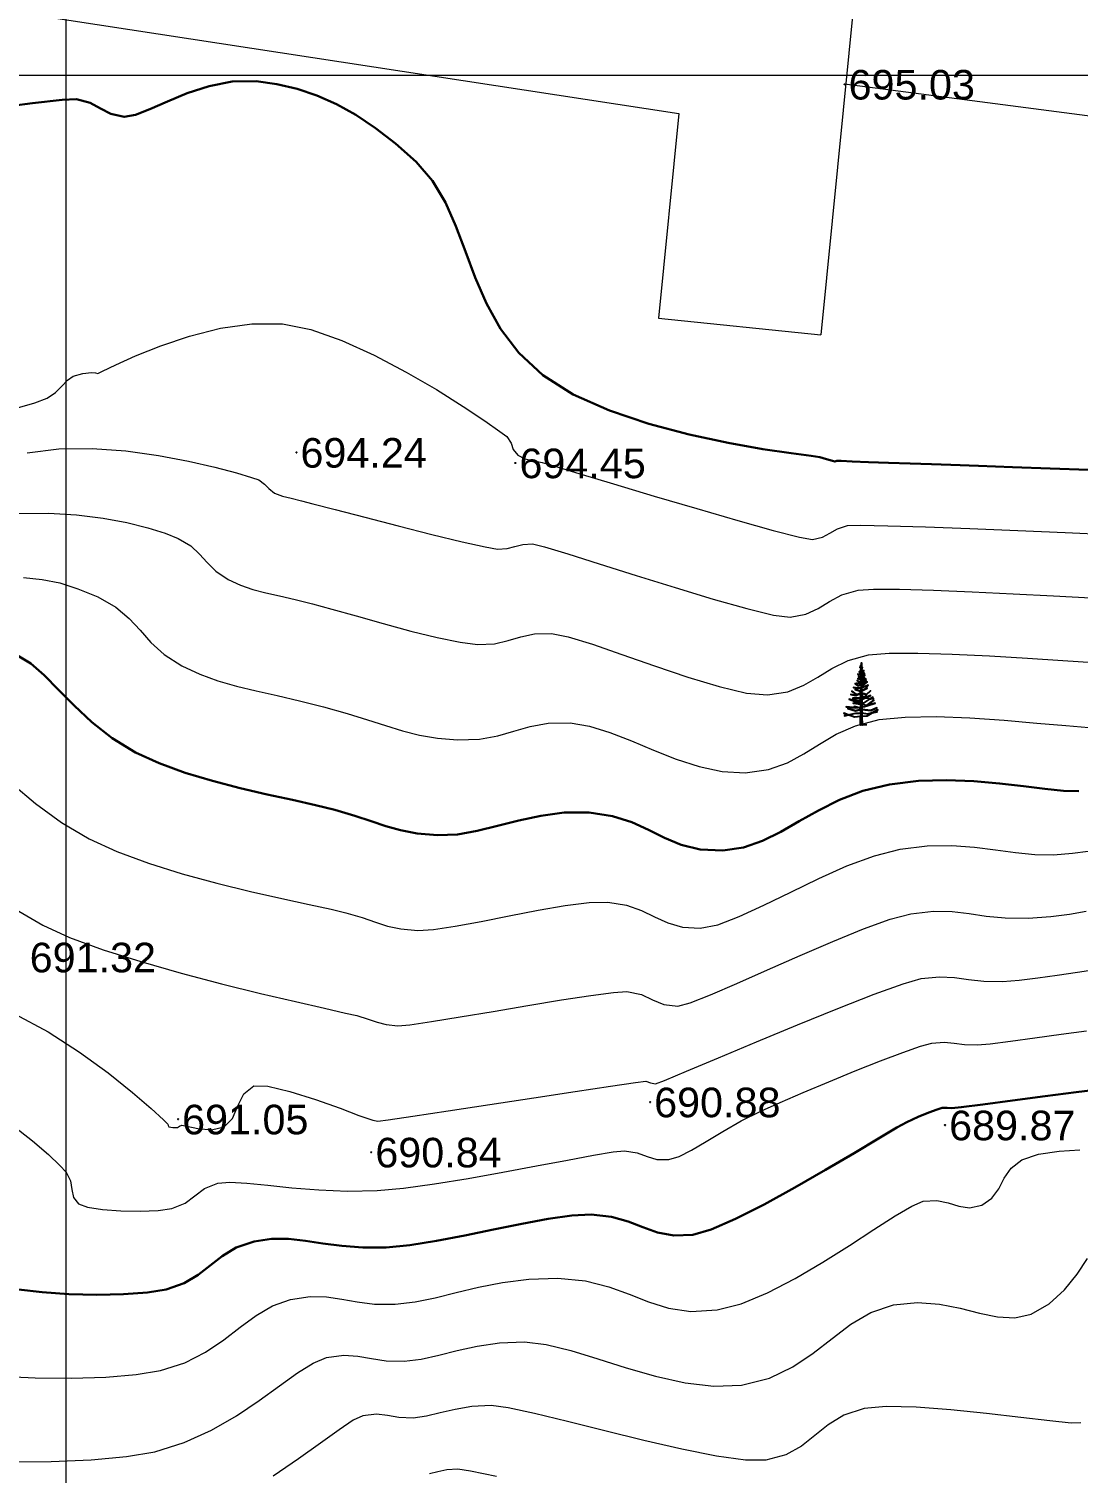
# Model space of a CAD drawing. Header units: feet. Extents: x 3381 to 683784, y 675186 to 4376258.
# Drawn here: x 678798.21 to 678833.69, y 4374876.47 to 4374925.3 of the extents above; entities that cross this region are included whole.
import ezdxf

# ---------------------------------------------------------------- set-up
doc = ezdxf.new("R2010")
doc.units = ezdxf.units.FT
doc.header["$MEASUREMENT"] = 0
doc.header["$PDMODE"] = 34
doc.header["$PDSIZE"] = 0.01
doc.layers.get('0').update_dxf_attribs({"linetype": 'CONTINUOUS'})
for name, color, linetype in [('0_Point_Height', 2, 'CONTINUOUS'), ('0_Point_Point', 7, 'CONTINUOUS'), ('Aqaclar', 3, 'CONTINUOUS')]:
    doc.layers.add(name, color=color, linetype=linetype)
for name, color, linetype, lineweight in [('ANA HORIZONTAL', 24, 'CONTINUOUS', 30), ('das tikili', 5, 'CONTINUOUS', 0), ('HORIZANTAL', 24, 'CONTINUOUS', 13), ('km setka', 170, 'CONTINUOUS', 15)]:
    doc.layers.add(name, color=color, linetype=linetype, lineweight=lineweight)
doc.styles.get("Standard").update_dxf_attribs({"font": 'arial.ttf', "height": 2})

msp = doc.modelspace()

# ---------------------------------------------------------------- linework, layer by layer
at = {"linetype": 'Continuous'}
for points, knots in [([(678800.015, 4375077.644), (678801.836, 4375074.174), (678808.142, 4375062.155), (678818.038, 4375044.174), (678832.033, 4375024.91), (678842.805, 4375004.712), (678853.768, 4374986.826), (678862.895, 4374969.423), (678876.31, 4374950.902), (678892.91, 4374936.613), (678904.445, 4374921.776), (678912.375, 4374911.293), (678923.693, 4374899.375), (678931.942, 4374888.683), (678936.386, 4374882.923)], [0, 0, 0, 0, 11.75951, 40.72321, 61.46233, 83.054979, 109.290717, 124.392744, 141.962718, 177.533008, 189.558821, 198.276488, 216.955448, 238.768866, 238.768866, 238.768866, 238.768866]), ([(678804.772, 4375057.114), (678800.832, 4375053.35), (678800.303, 4375053.3), (678798.715, 4375053.14), (678797.651, 4375053.024), (678794.7, 4375052.617), (678792.822, 4375052.263), (678790.044, 4375051.385), (678789.093, 4375051.014), (678787.602, 4375050.276), (678787.043, 4375049.96), (678785.882, 4375049.205), (678785.294, 4375048.758), (678784.179, 4375047.808), (678783.65, 4375047.305), (678782.407, 4375046.033), (678781.717, 4375045.247), (678780.607, 4375043.929), (678780.173, 4375043.399), (678779.316, 4375042.352), (678778.891, 4375041.832), (678777.625, 4375040.276), (678776.792, 4375039.248), (678774.313, 4375036.181), (678772.686, 4375034.158), (678769.777, 4375030.563), (678768.5, 4375028.992), (678766.465, 4375026.514), (678765.723, 4375025.616), (678764.29, 4375023.894), (678763.601, 4375023.072), (678762.373, 4375021.618), (678761.839, 4375020.989), (678760.47, 4375019.387), (678759.596, 4375018.382), (678758.165, 4375016.441), (678757.578, 4375015.531), (678756.812, 4375013.877), (678756.564, 4375013.174), (678756.33, 4375012.052), (678756.276, 4375011.658), (678756.228, 4375010.864), (678756.233, 4375010.469), (678756.352, 4375008.869), (678756.668, 4375007.696), (678757.38, 4375005.852), (678757.716, 4375005.145), (678758.442, 4375003.809), (678758.833, 4375003.177), (678760.121, 4375001.254), (678761.069, 4375000.061), (678762.533, 4374998.127), (678763.084, 4374997.376), (678764.085, 4374995.845), (678764.532, 4374995.068), (678765.202, 4374993.597), (678765.444, 4374992.91), (678765.789, 4374991.475), (678765.894, 4374990.733), (678765.972, 4374989.136), (678765.925, 4374988.282), (678765.661, 4374986.602), (678765.445, 4374985.771), (678764.649, 4374983.537), (678763.917, 4374982.185), (678762.445, 4374980.038), (678761.791, 4374979.209), (678760.4, 4374977.602), (678759.661, 4374976.819), (678758.159, 4374975.267), (678757.398, 4374974.498), (678756.075, 4374973.113), (678755.511, 4374972.505), (678754.416, 4374971.253), (678753.888, 4374970.613), (678752.348, 4374968.667), (678751.383, 4374967.33), (678749.684, 4374964.866), (678748.936, 4374963.745), (678747.466, 4374961.476), (678746.748, 4374960.329), (678744.647, 4374956.855), (678743.32, 4374954.492), (678740.925, 4374949.803), (678739.845, 4374947.482), (678738.182, 4374943.457), (678737.545, 4374941.774), (678736.387, 4374938.368), (678735.865, 4374936.651), (678734.851, 4374933.022), (678734.369, 4374931.11), (678733.586, 4374927.817), (678733.27, 4374926.44), (678732.657, 4374923.676), (678732.362, 4374922.288), (678731.937, 4374920.115), (678731.792, 4374919.34), (678731.553, 4374917.94), (678731.458, 4374917.321), (678731.218, 4374915.357), (678731.142, 4374914.013), (678731.145, 4374910.996), (678731.266, 4374909.324), (678731.706, 4374906.033), (678732.022, 4374904.414), (678732.662, 4374901.698), (678732.956, 4374900.59), (678733.521, 4374898.591), (678733.787, 4374897.699), (678734.28, 4374896.085), (678734.506, 4374895.354), (678735.001, 4374893.881), (678735.271, 4374893.141), (678735.726, 4374892.05), (678735.883, 4374891.697), (678736.386, 4374890.643), (678736.747, 4374889.982), (678737.428, 4374888.712), (678737.748, 4374888.103), (678738.146, 4374887.201), (678738.267, 4374886.897), (678738.454, 4374886.343), (678738.525, 4374886.096), (678738.648, 4374885.572), (678738.7, 4374885.298), (678738.834, 4374884.462), (678738.896, 4374883.871), (678736.711, 4374879.458)], [0, 0, 0, 0, 1.504182, 1.504182, 4.512547, 4.512547, 9.897023, 9.897023, 12.795834, 12.795834, 14.604059, 14.604059, 16.662244, 16.662244, 18.72043, 18.72043, 21.69221, 21.69221, 23.690537, 23.690537, 25.688865, 25.688865, 29.68552, 29.68552, 37.678831, 37.678831, 43.858623, 43.858623, 47.338723, 47.338723, 50.479181, 50.479181, 52.843093, 52.843093, 56.452422, 56.452422, 59.343353, 59.343353, 61.301717, 61.301717, 62.310714, 62.310714, 63.319712, 63.319712, 66.426739, 66.426739, 68.50177, 68.50177, 70.576802, 70.576802, 75.092259, 75.092259, 77.984383, 77.984383, 80.876507, 80.876507, 83.368148, 83.368148, 85.859789, 85.859789, 88.693846, 88.693846, 91.527902, 91.527902, 96.504404, 96.504404, 99.813748, 99.813748, 103.123092, 103.123092, 106.359907, 106.359907, 108.778682, 108.778682, 111.197456, 111.197456, 116.035005, 116.035005, 120.025858, 120.025858, 124.016711, 124.016711, 131.998417, 131.998417, 139.538843, 139.538843, 144.840516, 144.840516, 150.142189, 150.142189, 155.992549, 155.992549, 160.212599, 160.212599, 164.43265, 164.43265, 166.77754, 166.77754, 168.584028, 168.584028, 172.423705, 172.423705, 177.221179, 177.221179, 182.018653, 182.018653, 185.384546, 185.384546, 188.140377, 188.140377, 190.397291, 190.397291, 192.654204, 192.654204, 193.73589, 193.73589, 195.899262, 195.899262, 198.062634, 198.062634, 199.190084, 199.190084, 200.13488, 200.13488, 201.079676, 201.079676, 202.923933, 202.923933, 202.923933, 202.923933]), ([(678808.675, 4375050.644), (678801.113, 4375050.364), (678800.583, 4375050.313), (678799.006, 4375050.154), (678797.969, 4375050.04), (678795.168, 4375049.652), (678793.46, 4375049.321), (678791.043, 4375048.553), (678790.235, 4375048.234), (678788.985, 4375047.612), (678788.517, 4375047.344), (678787.368, 4375046.586), (678786.697, 4375046.04), (678785.387, 4375044.816), (678784.75, 4375044.139), (678783.486, 4375042.704), (678782.86, 4375041.945), (678780.713, 4375039.324), (678779.234, 4375037.498), (678776.306, 4375033.873), (678774.857, 4375032.072), (678770.47, 4375026.65), (678767.493, 4375023.008), (678763.774, 4375018.635), (678763.29, 4375018.072), (678762.348, 4375016.963), (678761.892, 4375016.413), (678760.905, 4375015.124), (678760.408, 4375014.389), (678759.721, 4375013.07), (678759.494, 4375012.484), (678759.306, 4375011.644), (678759.267, 4375011.383), (678759.231, 4375010.855), (678759.233, 4375010.579), (678759.317, 4375009.469), (678759.547, 4375008.567), (678760.098, 4375007.14), (678760.343, 4375006.612), (678760.881, 4375005.592), (678761.175, 4375005.097), (678762.258, 4375003.417), (678763.151, 4375002.27), (678764.669, 4375000.279), (678765.282, 4374999.464), (678766.452, 4374997.728), (678767.007, 4374996.81), (678767.753, 4374995.256), (678768, 4374994.66), (678768.41, 4374993.426), (678768.571, 4374992.795), (678768.928, 4374990.881), (678768.998, 4374989.575), (678768.827, 4374987.174), (678768.626, 4374986.079), (678768.024, 4374983.969), (678767.623, 4374982.95), (678766.669, 4374981.011), (678766.117, 4374980.09), (678764.737, 4374978.074), (678763.873, 4374977.009), (678762.089, 4374975.003), (678761.168, 4374974.058), (678759.502, 4374972.352), (678758.752, 4374971.586), (678757.576, 4374970.311), (678757.131, 4374969.807), (678756.259, 4374968.772), (678755.833, 4374968.243), (678754.578, 4374966.626), (678753.774, 4374965.51), (678752.247, 4374963.301), (678751.52, 4374962.213), (678750.099, 4374960.024), (678749.404, 4374958.92), (678747.375, 4374955.577), (678746.095, 4374953.309), (678743.718, 4374948.693), (678742.621, 4374946.346), (678740.967, 4374942.342), (678740.351, 4374940.708), (678739.228, 4374937.401), (678738.719, 4374935.724), (678737.722, 4374932.141), (678737.242, 4374930.232), (678736.471, 4374926.978), (678736.165, 4374925.639), (678735.573, 4374922.966), (678735.29, 4374921.631), (678734.875, 4374919.505), (678734.726, 4374918.71), (678734.493, 4374917.322), (678734.404, 4374916.724), (678734.266, 4374915.531), (678734.217, 4374914.93), (678734.122, 4374913.122), (678734.131, 4374911.907), (678734.32, 4374908.773), (678734.601, 4374906.864), (678735.39, 4374903.057), (678735.898, 4374901.158), (678736.644, 4374898.618), (678736.838, 4374897.977), (678737.231, 4374896.699), (678737.428, 4374896.07), (678737.823, 4374894.907), (678738.018, 4374894.371), (678738.37, 4374893.497), (678738.518, 4374893.152), (678738.8, 4374892.546), (678738.931, 4374892.28), (678739.211, 4374891.736), (678739.358, 4374891.461), (678739.809, 4374890.62), (678740.124, 4374890.041), (678740.649, 4374888.969), (678740.866, 4374888.489), (678741.186, 4374887.646), (678741.303, 4374887.293), (678741.5, 4374886.574), (678741.578, 4374886.217), (678741.773, 4374885.158), (678741.849, 4374884.47), (678741.928, 4374883.728), (678741.936, 4374883.647), (678743.67, 4374879.335)], [0, 0, 0, 0, 1.519576, 1.519576, 4.558728, 4.558728, 9.930594, 9.930594, 12.837598, 12.837598, 14.698947, 14.698947, 17.596272, 17.596272, 20.493598, 20.493598, 23.430765, 23.430765, 30.540606, 30.540606, 37.650448, 37.650448, 51.870131, 51.870131, 53.943342, 53.943342, 56.016553, 56.016553, 58.839775, 58.839775, 61.186701, 61.186701, 62.257023, 62.257023, 63.327345, 63.327345, 66.426341, 66.426341, 68.26825, 68.26825, 70.110159, 70.110159, 74.62153, 74.62153, 77.595, 77.595, 80.568471, 80.568471, 82.304355, 82.304355, 84.04024, 84.04024, 87.512009, 87.512009, 90.504027, 90.504027, 93.496045, 93.496045, 96.488063, 96.488063, 100.372173, 100.372173, 104.256283, 104.256283, 107.517701, 107.517701, 109.618427, 109.618427, 111.719153, 111.719153, 115.920605, 115.920605, 119.858792, 119.858792, 123.796978, 123.796978, 131.673352, 131.673352, 139.553481, 139.553481, 144.894421, 144.894421, 150.235361, 150.235361, 156.190392, 156.190392, 160.321983, 160.321983, 164.453574, 164.453574, 166.899961, 166.899961, 168.797126, 168.797126, 170.694291, 170.694291, 174.488621, 174.488621, 180.488906, 180.488906, 186.48919, 186.48919, 188.508696, 188.508696, 190.528201, 190.528201, 192.322947, 192.322947, 193.52533, 193.52533, 194.478712, 194.478712, 195.432094, 195.432094, 197.338858, 197.338858, 198.784376, 198.784376, 199.759029, 199.759029, 200.733681, 200.733681, 202.682985, 202.682985, 202.923933, 202.923933, 202.923933, 202.923933])]:
    msp.add_open_spline(points, degree=3, knots=knots, dxfattribs=at)
at = {"layer": '0_Point_Point'}
for p in [(678825.793, 4374923.422), (678807.258, 4374910.977, 694.235), (678814.663, 4374910.62, 694.452), (678819.218, 4374889.016, 690.883), (678803.255, 4374888.439, 691.051), (678829.193, 4374888.238, 689.868), (678809.789, 4374887.321, 690.837)]:
    msp.add_point(p, dxfattribs=at)
at = {"layer": 'ANA HORIZONTAL', "color": 16, "lineweight": 30}
for points, elevation in [([(678796.941, 4374922.602), (678798.335, 4374922.781), (678799.335, 4374922.892), (678799.826, 4374922.919), (678800.286, 4374922.798), (678800.634, 4374922.605), (678800.982, 4374922.419), (678801.436, 4374922.322), (678801.811, 4374922.388), (678802.303, 4374922.579), (678802.895, 4374922.842), (678803.567, 4374923.121), (678804.303, 4374923.364), (678805.085, 4374923.515), (678805.893, 4374923.523), (678806.596, 4374923.422), (678807.278, 4374923.264), (678807.946, 4374923.041), (678808.608, 4374922.75), (678809.268, 4374922.385), (678809.934, 4374921.942), (678810.612, 4374921.416), (678811.309, 4374920.801), (678811.863, 4374920.16), (678812.296, 4374919.426), (678812.65, 4374918.622), (678812.97, 4374917.771), (678813.299, 4374916.894), (678813.682, 4374916.015), (678814.161, 4374915.157), (678814.781, 4374914.341), (678815.585, 4374913.591), (678816.619, 4374912.937), (678817.844, 4374912.39), (678819.178, 4374911.94), (678820.541, 4374911.579), (678821.852, 4374911.299), (678823.029, 4374911.091), (678823.993, 4374910.947), (678824.661, 4374910.858), (678824.952, 4374910.815), (678825.187, 4374910.747), (678825.384, 4374910.691), (678825.47, 4374910.668), (678825.537, 4374910.695), (678825.678, 4374910.689), (678826.054, 4374910.673), (678826.606, 4374910.651), (678827.277, 4374910.625), (678828.007, 4374910.6), (678828.737, 4374910.579), (678829.386, 4374910.557), (678830.326, 4374910.521), (678831.474, 4374910.477), (678832.741, 4374910.432), (678834.042, 4374910.394)], 695), ([(678797.825, 4374904.114), (678798.271, 4374903.84), (678798.726, 4374903.442), (678799.209, 4374902.956), (678799.74, 4374902.417), (678800.338, 4374901.861), (678801.024, 4374901.322), (678801.816, 4374900.836), (678802.613, 4374900.47), (678803.49, 4374900.15), (678804.415, 4374899.872), (678805.352, 4374899.63), (678806.268, 4374899.417), (678807.129, 4374899.228), (678807.901, 4374899.057), (678808.551, 4374898.898), (678809.234, 4374898.697), (678809.79, 4374898.509), (678810.283, 4374898.342), (678810.778, 4374898.203), (678811.339, 4374898.1), (678812.032, 4374898.039), (678812.7, 4374898.065), (678813.374, 4374898.182), (678814.062, 4374898.351), (678814.775, 4374898.535), (678815.522, 4374898.697), (678816.312, 4374898.799), (678817.155, 4374898.804), (678817.942, 4374898.686), (678818.595, 4374898.475), (678819.166, 4374898.213), (678819.708, 4374897.943), (678820.271, 4374897.708), (678820.909, 4374897.553), (678821.674, 4374897.52), (678822.376, 4374897.626), (678823.022, 4374897.848), (678823.641, 4374898.153), (678824.261, 4374898.507), (678824.91, 4374898.877), (678825.617, 4374899.231), (678826.41, 4374899.535), (678827.318, 4374899.755), (678828.29, 4374899.871), (678829.244, 4374899.9), (678830.165, 4374899.864), (678831.037, 4374899.787), (678831.844, 4374899.691), (678832.57, 4374899.6), (678833.199, 4374899.536), (678833.715, 4374899.523)], 692.5), ([(678797.86, 4374882.68), (678798.661, 4374882.584), (678799.566, 4374882.525), (678800.505, 4374882.503), (678801.411, 4374882.52), (678802.216, 4374882.577), (678802.853, 4374882.677), (678803.466, 4374882.888), (678803.938, 4374883.172), (678804.341, 4374883.491), (678804.743, 4374883.811), (678805.215, 4374884.095), (678805.828, 4374884.307), (678806.417, 4374884.393), (678806.987, 4374884.39), (678807.559, 4374884.328), (678808.154, 4374884.238), (678808.794, 4374884.15), (678809.501, 4374884.095), (678810.295, 4374884.101), (678811.096, 4374884.182), (678811.994, 4374884.326), (678812.951, 4374884.51), (678813.925, 4374884.71), (678814.879, 4374884.904), (678815.774, 4374885.068), (678816.569, 4374885.179), (678817.226, 4374885.214), (678817.913, 4374885.139), (678818.477, 4374884.977), (678818.977, 4374884.781), (678819.471, 4374884.606), (678820.015, 4374884.504), (678820.668, 4374884.529), (678821.282, 4374884.707), (678822.106, 4374885.067), (678823.072, 4374885.557), (678824.109, 4374886.126), (678825.146, 4374886.721), (678826.114, 4374887.292), (678826.941, 4374887.786), (678827.559, 4374888.152), (678827.896, 4374888.339), (678828.285, 4374888.512), (678828.644, 4374888.659), (678828.929, 4374888.765), (678829.099, 4374888.816), (678829.258, 4374888.816), (678829.42, 4374888.804), (678829.739, 4374888.842), (678830.474, 4374888.938), (678831.471, 4374889.068), (678832.573, 4374889.212), (678833.625, 4374889.346), (678834.471, 4374889.449)], 690)]:
    msp.add_lwpolyline(points, dxfattribs=dict(at, elevation=elevation))
at = {"layer": 'Aqaclar', "color": 3}
msp.add_lwpolyline([(678826.546, 4374901.764), (678826.334, 4374901.756), (678826.338, 4374902.051), (678826.13, 4374902.027), (678825.921, 4374902.102), (678825.77, 4374902.157), (678825.921, 4374902.102), (678825.795, 4374902.076), (678825.921, 4374902.102), (678826.174, 4374902.157), (678826.339, 4374902.164), (678826.338, 4374902.051), (678826.383, 4374902.056), (678826.387, 4374901.758), (678826.383, 4374902.056), (678826.56, 4374902.076), (678826.726, 4374902.169), (678826.894, 4374902.213), (678826.726, 4374902.169), (678826.92, 4374902.278), (678826.726, 4374902.169), (678826.585, 4374902.132), (678826.382, 4374902.162), (678826.383, 4374902.056), (678826.382, 4374902.162), (678826.364, 4374902.165), (678826.339, 4374902.164), (678826.341, 4374902.286), (678826.338, 4374902.286), (678826.168, 4374902.246), (678825.909, 4374902.319), (678826.168, 4374902.246), (678826.338, 4374902.286), (678826.341, 4374902.286), (678826.341, 4374902.333), (678826.332, 4374902.335), (678826.117, 4374902.383), (678826.247, 4374902.354), (678826.174, 4374902.343), (678825.846, 4374902.375), (678826.174, 4374902.343), (678826.247, 4374902.354), (678826.342, 4374902.369), (678826.341, 4374902.333), (678826.342, 4374902.369), (678826.379, 4374902.374), (678826.382, 4374902.162), (678826.38, 4374902.287), (678826.383, 4374902.286), (678826.686, 4374902.254), (678826.888, 4374902.343), (678826.686, 4374902.254), (678826.38, 4374902.287), (678826.379, 4374902.374), (678826.49, 4374902.392), (678826.787, 4374902.602), (678826.525, 4374902.416), (678826.547, 4374902.408), (678826.831, 4374902.505), (678826.547, 4374902.408), (678826.44, 4374902.448), (678826.378, 4374902.458), (678826.379, 4374902.374), (678826.378, 4374902.458), (678826.343, 4374902.463), (678826.342, 4374902.369), (678826.343, 4374902.463), (678826.08, 4374902.505), (678826.343, 4374902.463), (678826.344, 4374902.513), (678826.275, 4374902.513), (678825.953, 4374902.634), (678826.275, 4374902.513), (678826.344, 4374902.513), (678826.345, 4374902.616), (678826.256, 4374902.578), (678826.048, 4374902.626), (678826.256, 4374902.578), (678826.376, 4374902.629), (678826.377, 4374902.513), (678826.344, 4374902.513), (678826.377, 4374902.513), (678826.378, 4374902.458), (678826.377, 4374902.513), (678826.459, 4374902.513), (678826.657, 4374902.646), (678826.749, 4374902.707), (678826.657, 4374902.646), (678826.68, 4374902.643), (678826.774, 4374902.659), (678826.68, 4374902.643), (678826.522, 4374902.667), (678826.494, 4374902.679), (678826.376, 4374902.629), (678826.494, 4374902.679), (678826.673, 4374902.756), (678826.494, 4374902.679), (678826.433, 4374902.708), (678826.541, 4374902.732), (678826.433, 4374902.708), (678826.364, 4374902.74), (678826.375, 4374902.735), (678826.375, 4374902.695), (678826.433, 4374902.708), (678826.375, 4374902.695), (678826.376, 4374902.629), (678826.375, 4374902.695), (678826.346, 4374902.688), (678826.345, 4374902.616), (678826.346, 4374902.688), (678826.25, 4374902.667), (678826.073, 4374902.675), (678826.25, 4374902.667), (678826.346, 4374902.688), (678826.347, 4374902.78), (678826.402, 4374902.772), (678826.374, 4374902.776), (678826.375, 4374902.735), (678826.374, 4374902.776), (678826.347, 4374902.78), (678826.174, 4374902.805), (678826.042, 4374902.91), (678826.174, 4374902.805), (678826.238, 4374902.795), (678826.174, 4374902.756), (678826.004, 4374902.796), (678826.174, 4374902.756), (678826.238, 4374902.795), (678826.348, 4374902.863), (678826.347, 4374902.78), (678826.374, 4374902.776), (678826.373, 4374902.84), (678826.534, 4374902.796), (678826.673, 4374902.918), (678826.534, 4374902.796), (678826.373, 4374902.84), (678826.372, 4374902.92), (678826.56, 4374903.007), (678826.332, 4374902.902), (678826.149, 4374902.966), (678826.332, 4374902.902), (678826.349, 4374902.909), (678826.348, 4374902.863), (678826.35, 4374903.021), (678826.332, 4374903.015), (678826.244, 4374903.007), (678826.098, 4374903.031), (678826.244, 4374903.007), (678826.332, 4374903.015), (678826.35, 4374903.021), (678826.371, 4374903.028), (678826.372, 4374902.92), (678826.371, 4374903.028), (678826.591, 4374903.104), (678826.485, 4374903.068), (678826.56, 4374903.064), (678826.408, 4374903.072), (678826.294, 4374903.128), (678826.351, 4374903.1), (678826.35, 4374903.021), (678826.371, 4374903.028), (678826.37, 4374903.122), (678826.244, 4374903.088), (678826.155, 4374903.161), (678826.244, 4374903.088), (678826.351, 4374903.117), (678826.351, 4374903.1), (678826.351, 4374903.117), (678826.452, 4374903.145), (678826.553, 4374903.226), (678826.452, 4374903.145), (678826.37, 4374903.122), (678826.369, 4374903.164), (678826.402, 4374903.161), (678826.528, 4374903.274), (678826.402, 4374903.161), (678826.369, 4374903.164), (678826.352, 4374903.165), (678826.351, 4374903.117), (678826.352, 4374903.165), (678826.212, 4374903.177), (678826.352, 4374903.165), (678826.352, 4374903.181), (678826.225, 4374903.266), (678826.352, 4374903.181), (678826.353, 4374903.292), (678826.357, 4374903.29), (678826.244, 4374903.339), (678826.357, 4374903.29), (678826.465, 4374903.355), (678826.368, 4374903.297), (678826.369, 4374903.164), (678826.369, 4374903.23), (678826.509, 4374903.323), (678826.369, 4374903.23), (678826.367, 4374903.367), (678826.427, 4374903.379), (678826.484, 4374903.444), (678826.427, 4374903.379), (678826.367, 4374903.367), (678826.354, 4374903.364), (678826.353, 4374903.292), (678826.354, 4374903.364), (678826.313, 4374903.355), (678826.263, 4374903.42), (678826.313, 4374903.355), (678826.354, 4374903.364), (678826.356, 4374903.457), (678826.244, 4374903.485), (678826.376, 4374903.452), (678826.465, 4374903.501), (678826.376, 4374903.452), (678826.366, 4374903.455), (678826.367, 4374903.367), (678826.366, 4374903.455), (678826.365, 4374903.499), (678826.446, 4374903.541), (678826.365, 4374903.499), (678826.364, 4374903.572), (678826.395, 4374903.566), (678826.364, 4374903.572), (678826.313, 4374903.582), (678826.357, 4374903.573), (678826.356, 4374903.457), (678826.356, 4374903.501), (678826.313, 4374903.509), (678826.356, 4374903.501), (678826.356, 4374903.531), (678826.282, 4374903.558), (678826.356, 4374903.531), (678826.357, 4374903.573), (678826.357, 4374903.613), (678826.332, 4374903.622), (678826.364, 4374903.61), (678826.395, 4374903.598), (678826.421, 4374903.566), (678826.407, 4374903.583), (678826.44, 4374903.606), (678826.395, 4374903.574), (678826.407, 4374903.583), (678826.395, 4374903.598), (678826.364, 4374903.61), (678826.364, 4374903.572), (678826.364, 4374903.61), (678826.363, 4374903.672), (678826.402, 4374903.703), (678826.368, 4374903.676), (678826.389, 4374903.663), (678826.368, 4374903.676), (678826.358, 4374903.683), (678826.313, 4374903.712), (678826.358, 4374903.683), (678826.359, 4374903.742), (678826.332, 4374903.776), (678826.359, 4374903.742), (678826.361, 4374903.865), (678826.363, 4374903.68), (678826.363, 4374903.672), (678826.363, 4374903.68), (678826.358, 4374903.683), (678826.358, 4374903.669), (678826.363, 4374903.672), (678826.351, 4374903.663), (678826.358, 4374903.669), (678826.357, 4374903.613)], dxfattribs=at)
at = {"layer": 'das tikili', "color": 0, "lineweight": 20}
for points in [[(678826.88, 4374934.004), (678824.996, 4374914.953)], [(678848.805, 4374931.503), (678847.984, 4374920.536), (678825.793, 4374923.422)], [(678798.461, 4374925.758), (678820.184, 4374922.435)], [(678820.184, 4374922.435), (678819.5, 4374915.517)], [(678819.5, 4374915.517), (678824.996, 4374914.953)]]:
    msp.add_lwpolyline(points, dxfattribs=at)
at = {"layer": 'HORIZANTAL', "color": 16, "linetype": 'Continuous', "lineweight": 20}
for points, elevation in [([(678797.515, 4374912.389), (678798.407, 4374912.658), (678798.833, 4374912.808), (678799.115, 4374913.006), (678799.327, 4374913.222), (678799.511, 4374913.419), (678799.71, 4374913.56), (678800.033, 4374913.649), (678800.327, 4374913.674), (678800.461, 4374913.672), (678800.544, 4374913.642), (678800.705, 4374913.725), (678801.148, 4374913.942), (678801.819, 4374914.245), (678802.668, 4374914.584), (678803.641, 4374914.91), (678804.686, 4374915.175), (678805.752, 4374915.328), (678806.786, 4374915.323), (678807.741, 4374915.128), (678808.792, 4374914.757), (678809.887, 4374914.262), (678810.971, 4374913.692), (678811.991, 4374913.1), (678812.895, 4374912.534), (678813.628, 4374912.048), (678814.137, 4374911.69), (678814.37, 4374911.512), (678814.515, 4374911.295), (678814.592, 4374911.079), (678814.744, 4374910.88), (678814.982, 4374910.758), (678815.243, 4374910.706), (678815.565, 4374910.637), (678815.957, 4374910.519), (678816.805, 4374910.263), (678817.979, 4374909.91), (678819.353, 4374909.501), (678820.797, 4374909.076), (678822.183, 4374908.677), (678823.383, 4374908.343), (678824.268, 4374908.117), (678824.711, 4374908.039), (678825.044, 4374908.11), (678825.298, 4374908.248), (678825.554, 4374908.398), (678825.893, 4374908.507), (678826.335, 4374908.518), (678827.253, 4374908.499), (678828.526, 4374908.458), (678830.031, 4374908.401), (678831.648, 4374908.334), (678833.255, 4374908.265), (678834.731, 4374908.2)], 694.5), ([(678798.149, 4374910.965), (678799.221, 4374911.1), (678800.351, 4374911.11), (678801.489, 4374911.026), (678802.59, 4374910.876), (678803.61, 4374910.685), (678804.503, 4374910.48), (678805.226, 4374910.288), (678805.733, 4374910.135), (678805.981, 4374910.047), (678806.183, 4374909.909), (678806.322, 4374909.754), (678806.521, 4374909.603), (678806.787, 4374909.497), (678807.076, 4374909.426), (678807.434, 4374909.341), (678807.813, 4374909.241), (678808.566, 4374909.043), (678809.57, 4374908.783), (678810.701, 4374908.492), (678811.837, 4374908.206), (678812.857, 4374907.957), (678813.636, 4374907.78), (678814.054, 4374907.707), (678814.387, 4374907.729), (678814.648, 4374907.799), (678814.909, 4374907.867), (678815.24, 4374907.884), (678815.642, 4374907.788), (678816.43, 4374907.552), (678817.499, 4374907.216), (678818.745, 4374906.821), (678820.063, 4374906.409), (678821.347, 4374906.02), (678822.493, 4374905.696), (678823.396, 4374905.479), (678823.951, 4374905.409), (678824.487, 4374905.506), (678824.904, 4374905.699), (678825.282, 4374905.935), (678825.704, 4374906.159), (678826.249, 4374906.319), (678826.775, 4374906.352), (678827.656, 4374906.349), (678828.799, 4374906.317), (678830.11, 4374906.263), (678831.496, 4374906.197), (678832.864, 4374906.127), (678834.121, 4374906.059)], 694), ([(678797.874, 4374908.909), (678798.872, 4374908.926), (678799.826, 4374908.87), (678800.717, 4374908.757), (678801.526, 4374908.604), (678802.233, 4374908.428), (678802.818, 4374908.244), (678803.262, 4374908.07), (678803.686, 4374907.821), (678803.984, 4374907.543), (678804.24, 4374907.251), (678804.536, 4374906.959), (678804.953, 4374906.681), (678805.368, 4374906.49), (678805.784, 4374906.347), (678806.218, 4374906.232), (678806.687, 4374906.126), (678807.211, 4374906.008), (678807.806, 4374905.86), (678808.458, 4374905.679), (678809.276, 4374905.448), (678810.188, 4374905.192), (678811.126, 4374904.94), (678812.017, 4374904.72), (678812.792, 4374904.559), (678813.38, 4374904.484), (678813.957, 4374904.51), (678814.419, 4374904.614), (678814.843, 4374904.742), (678815.304, 4374904.841), (678815.878, 4374904.857), (678816.444, 4374904.745), (678817.266, 4374904.492), (678818.267, 4374904.148), (678819.368, 4374903.763), (678820.489, 4374903.384), (678821.553, 4374903.061), (678822.48, 4374902.844), (678823.192, 4374902.779), (678823.871, 4374902.888), (678824.413, 4374903.104), (678824.888, 4374903.383), (678825.365, 4374903.677), (678825.914, 4374903.942), (678826.606, 4374904.131), (678827.299, 4374904.19), (678828.272, 4374904.196), (678829.435, 4374904.161), (678830.7, 4374904.098), (678831.978, 4374904.02), (678833.179, 4374903.94), (678834.214, 4374903.87)], 693.5), ([(678798.032, 4374906.744), (678798.657, 4374906.685), (678799.255, 4374906.563), (678799.869, 4374906.369), (678800.544, 4374906.092), (678801.155, 4374905.747), (678801.604, 4374905.366), (678801.972, 4374904.963), (678802.338, 4374904.551), (678802.782, 4374904.145), (678803.384, 4374903.759), (678803.99, 4374903.476), (678804.604, 4374903.253), (678805.235, 4374903.072), (678805.897, 4374902.912), (678806.601, 4374902.756), (678807.357, 4374902.585), (678808.178, 4374902.379), (678808.971, 4374902.153), (678809.657, 4374901.938), (678810.272, 4374901.74), (678810.85, 4374901.566), (678811.425, 4374901.424), (678812.032, 4374901.32), (678812.706, 4374901.262), (678813.454, 4374901.284), (678814.068, 4374901.398), (678814.614, 4374901.557), (678815.159, 4374901.713), (678815.771, 4374901.82), (678816.517, 4374901.831), (678817.166, 4374901.723), (678817.857, 4374901.508), (678818.583, 4374901.225), (678819.334, 4374900.911), (678820.102, 4374900.608), (678820.88, 4374900.354), (678821.66, 4374900.188), (678822.433, 4374900.15), (678823.219, 4374900.263), (678823.861, 4374900.487), (678824.417, 4374900.786), (678824.948, 4374901.119), (678825.51, 4374901.448), (678826.162, 4374901.736), (678826.962, 4374901.943), (678827.848, 4374902.032), (678828.896, 4374902.045), (678830.034, 4374902.002), (678831.19, 4374901.924), (678832.293, 4374901.83), (678833.273, 4374901.743), (678834.057, 4374901.681)], 693), ([(678797.628, 4374899.782), (678798.435, 4374899.11), (678799.312, 4374898.472), (678800.247, 4374897.914), (678801.184, 4374897.483), (678802.251, 4374897.089), (678803.396, 4374896.732), (678804.565, 4374896.414), (678805.706, 4374896.134), (678806.765, 4374895.893), (678807.69, 4374895.693), (678808.427, 4374895.534), (678808.923, 4374895.417), (678809.485, 4374895.25), (678809.93, 4374895.097), (678810.339, 4374894.967), (678810.789, 4374894.871), (678811.358, 4374894.817), (678811.89, 4374894.847), (678812.626, 4374894.958), (678813.503, 4374895.122), (678814.457, 4374895.312), (678815.427, 4374895.5), (678816.348, 4374895.658), (678817.158, 4374895.76), (678817.793, 4374895.777), (678818.418, 4374895.676), (678818.924, 4374895.492), (678819.37, 4374895.274), (678819.812, 4374895.07), (678820.308, 4374894.926), (678820.915, 4374894.891), (678821.505, 4374895.009), (678822.233, 4374895.284), (678823.067, 4374895.667), (678823.973, 4374896.111), (678824.919, 4374896.57), (678825.873, 4374896.997), (678826.802, 4374897.345), (678827.674, 4374897.567), (678828.584, 4374897.674), (678829.417, 4374897.686), (678830.186, 4374897.633), (678830.902, 4374897.546), (678831.578, 4374897.455), (678832.225, 4374897.389), (678832.856, 4374897.379), (678833.506, 4374897.426), (678834.032, 4374897.494)], 692), ([(678797.739, 4374895.55), (678798.679, 4374894.991), (678799.588, 4374894.58), (678800.717, 4374894.167), (678801.997, 4374893.763), (678803.357, 4374893.376), (678804.727, 4374893.016), (678806.038, 4374892.691), (678807.221, 4374892.412), (678808.204, 4374892.187), (678808.919, 4374892.025), (678809.296, 4374891.937), (678809.684, 4374891.818), (678809.986, 4374891.715), (678810.29, 4374891.637), (678810.683, 4374891.594), (678811.087, 4374891.628), (678811.822, 4374891.734), (678812.796, 4374891.892), (678813.915, 4374892.081), (678815.085, 4374892.279), (678816.216, 4374892.467), (678817.212, 4374892.622), (678817.981, 4374892.723), (678818.431, 4374892.751), (678818.922, 4374892.648), (678819.302, 4374892.473), (678819.678, 4374892.314), (678820.155, 4374892.261), (678820.568, 4374892.368), (678821.257, 4374892.636), (678822.154, 4374893.021), (678823.19, 4374893.481), (678824.295, 4374893.971), (678825.401, 4374894.449), (678826.438, 4374894.872), (678827.338, 4374895.197), (678828.031, 4374895.379), (678828.796, 4374895.465), (678829.434, 4374895.455), (678830.009, 4374895.389), (678830.585, 4374895.304), (678831.227, 4374895.24), (678831.997, 4374895.235), (678832.766, 4374895.291), (678833.401, 4374895.372), (678833.964, 4374895.467)], 691.5), ([(678797.722, 4374892.003), (678798.857, 4374891.394), (678799.927, 4374890.706), (678800.891, 4374890.001), (678801.71, 4374889.342), (678802.345, 4374888.793), (678802.757, 4374888.416), (678802.905, 4374888.273), (678802.924, 4374888.222), (678802.944, 4374888.174), (678803.081, 4374888.161), (678803.236, 4374888.159), (678803.308, 4374888.199), (678803.38, 4374888.238), (678803.548, 4374888.197), (678803.92, 4374888.117), (678804.381, 4374888.081), (678804.813, 4374888.173), (678805.099, 4374888.464), (678805.281, 4374888.884), (678805.479, 4374889.296), (678805.812, 4374889.565), (678806.291, 4374889.557), (678807.039, 4374889.377), (678807.904, 4374889.102), (678808.732, 4374888.807), (678809.371, 4374888.566), (678809.668, 4374888.456), (678809.838, 4374888.401), (678810.009, 4374888.372), (678810.355, 4374888.416), (678811.197, 4374888.54), (678812.393, 4374888.721), (678813.802, 4374888.936), (678815.281, 4374889.162), (678816.689, 4374889.376), (678817.884, 4374889.556), (678818.725, 4374889.68), (678819.069, 4374889.724), (678819.234, 4374889.671), (678819.396, 4374889.631), (678819.703, 4374889.749), (678820.452, 4374890.06), (678821.529, 4374890.512), (678822.816, 4374891.052), (678824.199, 4374891.626), (678825.564, 4374892.18), (678826.793, 4374892.661), (678827.773, 4374893.016), (678828.387, 4374893.191), (678829.009, 4374893.254), (678829.514, 4374893.228), (678829.984, 4374893.162), (678830.498, 4374893.101), (678831.138, 4374893.092), (678831.7, 4374893.135), (678832.324, 4374893.211), (678832.988, 4374893.307), (678833.666, 4374893.411), (678834.335, 4374893.51)], 691), ([(678797.66, 4374888.24), (678798.331, 4374887.708), (678798.872, 4374887.239), (678799.259, 4374886.871), (678799.469, 4374886.645), (678799.616, 4374886.353), (678799.665, 4374886.061), (678799.721, 4374885.793), (678799.891, 4374885.574), (678800.195, 4374885.463), (678800.699, 4374885.384), (678801.321, 4374885.338), (678801.975, 4374885.327), (678802.578, 4374885.353), (678803.044, 4374885.418), (678803.496, 4374885.6), (678803.824, 4374885.845), (678804.152, 4374886.091), (678804.604, 4374886.273), (678805.011, 4374886.306), (678805.58, 4374886.275), (678806.287, 4374886.205), (678807.107, 4374886.12), (678808.014, 4374886.045), (678808.984, 4374886.005), (678809.993, 4374886.025), (678810.884, 4374886.107), (678811.931, 4374886.25), (678813.07, 4374886.435), (678814.24, 4374886.644), (678815.377, 4374886.857), (678816.42, 4374887.054), (678817.305, 4374887.218), (678817.971, 4374887.329), (678818.354, 4374887.367), (678818.78, 4374887.302), (678819.114, 4374887.179), (678819.442, 4374887.076), (678819.847, 4374887.07), (678820.199, 4374887.178), (678820.623, 4374887.393), (678821.116, 4374887.684), (678821.675, 4374888.022), (678822.298, 4374888.378), (678822.982, 4374888.722), (678823.613, 4374889.004), (678824.392, 4374889.34), (678825.259, 4374889.703), (678826.151, 4374890.067), (678827.008, 4374890.405), (678827.766, 4374890.692), (678828.365, 4374890.9), (678828.743, 4374891.003), (678829.165, 4374891.038), (678829.503, 4374891.007), (678829.845, 4374890.96), (678830.279, 4374890.948), (678830.72, 4374890.989), (678831.4, 4374891.074), (678832.23, 4374891.188), (678833.12, 4374891.311), (678833.98, 4374891.428)], 690.5), ([(678797.205, 4374879.744), (678798.426, 4374879.69), (678799.652, 4374879.68), (678800.814, 4374879.717), (678801.84, 4374879.802), (678802.662, 4374879.936), (678803.484, 4374880.203), (678804.185, 4374880.563), (678804.799, 4374880.976), (678805.36, 4374881.402), (678805.9, 4374881.799), (678806.453, 4374882.125), (678807.052, 4374882.341), (678807.719, 4374882.442), (678808.28, 4374882.431), (678808.792, 4374882.355), (678809.311, 4374882.257), (678809.894, 4374882.183), (678810.597, 4374882.178), (678811.269, 4374882.257), (678811.952, 4374882.4), (678812.663, 4374882.577), (678813.418, 4374882.76), (678814.231, 4374882.921), (678815.119, 4374883.031), (678816.098, 4374883.061), (678817.034, 4374882.97), (678817.819, 4374882.771), (678818.511, 4374882.516), (678819.168, 4374882.257), (678819.845, 4374882.048), (678820.6, 4374881.941), (678821.489, 4374881.988), (678822.3, 4374882.195), (678823.191, 4374882.565), (678824.123, 4374883.048), (678825.059, 4374883.598), (678825.96, 4374884.166), (678826.788, 4374884.704), (678827.506, 4374885.165), (678828.074, 4374885.499), (678828.456, 4374885.661), (678828.909, 4374885.686), (678829.298, 4374885.604), (678829.658, 4374885.496), (678830.024, 4374885.444), (678830.43, 4374885.529), (678830.778, 4374885.766), (678831.005, 4374886.085), (678831.192, 4374886.439), (678831.424, 4374886.781), (678831.783, 4374887.065), (678832.347, 4374887.254), (678833.047, 4374887.359), (678833.754, 4374887.406)], 689.5), ([(678797.522, 4374876.857), (678798.964, 4374876.865), (678800.315, 4374876.923), (678801.507, 4374877.032), (678802.47, 4374877.195), (678803.466, 4374877.504), (678804.386, 4374877.924), (678805.23, 4374878.413), (678805.997, 4374878.928), (678806.685, 4374879.425), (678807.295, 4374879.861), (678807.826, 4374880.192), (678808.276, 4374880.375), (678808.858, 4374880.454), (678809.339, 4374880.423), (678809.791, 4374880.342), (678810.287, 4374880.266), (678810.9, 4374880.255), (678811.478, 4374880.328), (678812.069, 4374880.461), (678812.694, 4374880.619), (678813.372, 4374880.768), (678814.124, 4374880.876), (678814.97, 4374880.908), (678815.704, 4374880.821), (678816.538, 4374880.616), (678817.449, 4374880.339), (678818.412, 4374880.034), (678819.404, 4374879.747), (678820.4, 4374879.523), (678821.377, 4374879.408), (678822.31, 4374879.447), (678823.251, 4374879.686), (678824.042, 4374880.065), (678824.732, 4374880.531), (678825.369, 4374881.028), (678826.003, 4374881.502), (678826.682, 4374881.897), (678827.454, 4374882.159), (678828.258, 4374882.244), (678829.005, 4374882.186), (678829.701, 4374882.044), (678830.352, 4374881.878), (678830.966, 4374881.75), (678831.55, 4374881.72), (678832.109, 4374881.848), (678832.711, 4374882.197), (678833.231, 4374882.671), (678833.665, 4374883.202), (678834.009, 4374883.722)], 689), ([(678833.789, 4374878.167), (678833.453, 4374878.166), (678832.738, 4374878.238), (678831.751, 4374878.356), (678830.597, 4374878.491), (678829.385, 4374878.616), (678828.219, 4374878.704), (678827.206, 4374878.727), (678826.452, 4374878.657), (678825.769, 4374878.428), (678825.239, 4374878.105), (678824.786, 4374877.742), (678824.334, 4374877.387), (678823.808, 4374877.091), (678823.131, 4374876.906), (678822.441, 4374876.91), (678821.466, 4374877.046), (678820.291, 4374877.28), (678819.002, 4374877.577), (678817.684, 4374877.901), (678816.424, 4374878.216), (678815.306, 4374878.487), (678814.417, 4374878.679), (678813.842, 4374878.755), (678813.191, 4374878.724), (678812.624, 4374878.628), (678812.119, 4374878.505), (678811.653, 4374878.394), (678811.202, 4374878.331), (678810.719, 4374878.349), (678810.335, 4374878.416), (678809.96, 4374878.461), (678809.5, 4374878.41), (678809.178, 4374878.257), (678808.698, 4374877.935), (678808.074, 4374877.486), (678807.326, 4374876.952), (678806.467, 4374876.374)], 688.5), ([(678814.021, 4374876.356), (678813.14, 4374876.535), (678812.714, 4374876.602), (678812.347, 4374876.579), (678812.037, 4374876.516), (678811.763, 4374876.448)], 688)]:
    msp.add_lwpolyline(points, dxfattribs=dict(at, elevation=elevation))
at = {"layer": 'km setka', "flags": 128}
for points in [[(678799.461, 4375155.521), (678799.461, 4374699.736)], [(678599.655, 4374923.732), (679076.815, 4374923.732)]]:
    msp.add_lwpolyline(points, dxfattribs=at)

# ---------------------------------------------------------------- texts
at = {"layer": '0_Point_Height', "color": 0}
for s, p in [('695.03', (678825.929, 4374922.907)), ('694.24', (678807.394, 4374910.463, 694.235)), ('694.45', (678814.799, 4374910.106, 694.452)), ('691.32', (678798.237, 4374893.402, 691.316)), ('690.88', (678819.354, 4374888.502, 690.883)), ('691.05', (678803.391, 4374887.925, 691.051)), ('689.87', (678829.329, 4374887.724, 689.868)), ('690.84', (678809.925, 4374886.807, 690.837))]:
    msp.add_text(s, height=1, dxfattribs=at).set_placement(p)

doc.saveas('drawing.dxf')
